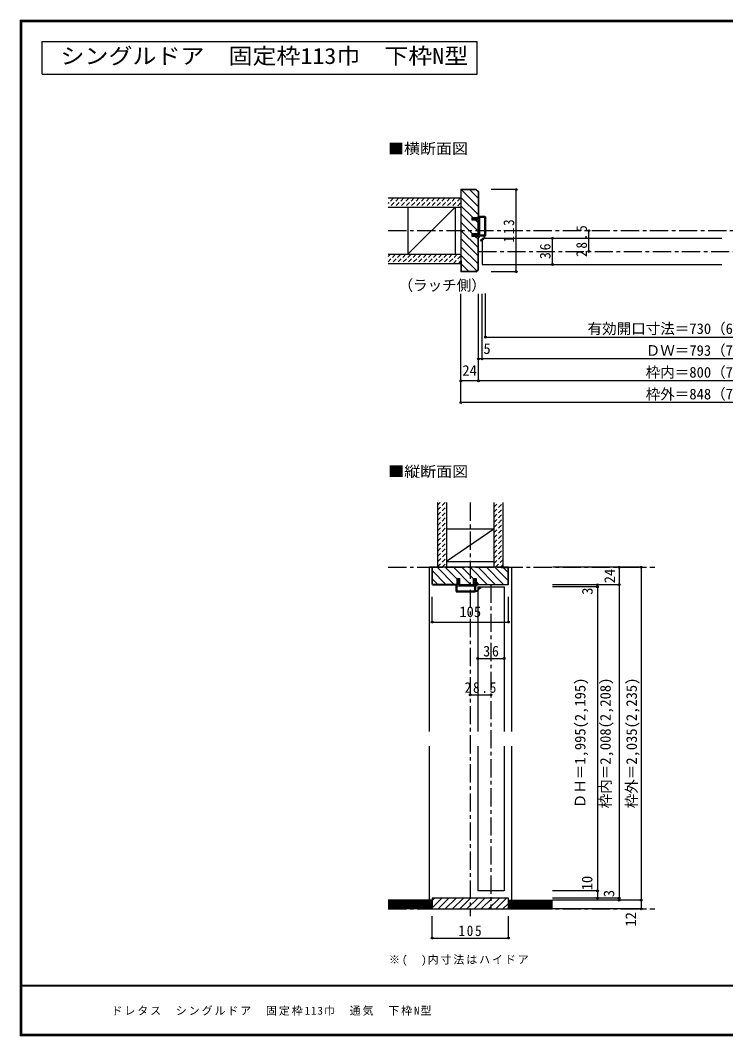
# Model space of a CAD drawing. Units: millimetres at full size, sheet at 1:5. Extents: x -973 to 977, y -718 to 696.
# Drawn here: x -973 to -3, y -701 to 696 of the extents above; entities that cross this region are included whole.
import ezdxf
from ezdxf.enums import TextEntityAlignment as Align

# ---------------------------------------------------------------- set-up
doc = ezdxf.new("R2010")
doc.units = ezdxf.units.MM
doc.header["$LTSCALE"] = 5
doc.header["$PDMODE"] = 32
doc.header["$PDSIZE"] = 2.5
doc.linetypes.add('CHAIN1', pattern=[8, 5, -1, 1, -1])
doc.linetypes.add('DASHED1', pattern=[1.8, 1.2, -0.6])
for name, color, linetype in [('0-0_補助線', 7, 'Continuous'), ('0-1_通り芯', 4, 'CHAIN1'), ('0-3_仕上げ', 2, 'Continuous'), ('0-4_枠', 3, 'Continuous'), ('0-6_扉', 6, 'Continuous'), ('0-A_文字', 3, 'Continuous'), ('0-B_寸法', 7, 'Continuous'), ('0-C_ハッチ', 4, 'DASHED1'), ('F-1_枠', 6, 'Continuous'), ('F-A_文字', 7, 'Continuous')]:
    doc.layers.add(name, color=color, linetype=linetype)
doc.styles.add('ＭＳ ゴシック', font='')
doc.styles.get('ＭＳ ゴシック').set_extended_font_data('MS Gothic')

# ---------------------------------------------------------------- blocks, each defined once
blk = doc.blocks.new('2')
at = {"layer": '0-0_補助線'}
for p, q in [((-9.846, -9.622), (-9.846, 15.078)), ((-8.846, 16.078), (0.354, 16.078)), ((-8.846, 15.878), (0.637, 15.878)), ((-8.446, 14.378), (-8.446, -8.922)), ((-8.146, 14.678), (-1.546, 14.678)), ((-1.246, 14.378), (-1.246, -8.922)), ((0.154, 11.653), (2.154, 11.653)), ((0.154, 11.653), (0.154, -8.497)), ((2.154, 10.953), (2.154, 11.653)), ((3.154, 11.653), (2.512, 10.83)), ((3.154, 11.653), (6.154, 11.653)), ((4.154, 13.753), (4.154, 13.053)), ((5.154, 13.053), (4.512, 13.876)), ((7.154, 13.053), (5.154, 13.053)), ((6.154, 10.953), (6.154, 11.653)), ((7.558, 12.258), (6.516, 10.835)), ((-1.48, -10.622), (-8.846, -10.622)), ((-1.546, -9.222), (-8.146, -9.222)), ((-1.189, -10.85), (-0.732, -12.694)), ((0.354, -12.922), (-0.441, -12.922)), ((0.154, -8.497), (2.154, -8.497)), ((4.154, -9.897), (0.154, -9.897)), ((0.154, -9.897), (0.154, -10.622)), ((0.154, -10.622), (0.645, -12.548)), ((2.154, -7.797), (2.154, -8.497)), ((3.154, -8.497), (2.512, -7.674)), ((3.154, -8.497), (6.154, -8.497)), ((4.154, -10.597), (4.154, -9.897)), ((5.154, -9.897), (4.512, -10.72)), ((7.154, -9.897), (5.154, -9.897)), ((6.154, -7.797), (6.154, -8.497)), ((7.558, -9.101), (6.516, -7.679))]:
    blk.add_line(p, q, dxfattribs=at)
for points in [[(-9.646, 15.078), (-9.646, -9.622), (-9.846, -9.622)], [(4.154, 13.053), (0.154, 13.053), (0.649, 15.723)]]:
    blk.add_lwpolyline(points, dxfattribs=at)
for centre, radius, start, end in [((-8.846, 15.078), 1, 90, 180), ((-8.846, 15.078), 0.8, 90, 180), ((-8.146, 14.378), 0.3, 90, 180), ((-1.546, 14.378), 0.3, 0, 90), ((0.354, 15.778), 0.3, 349.49875, 90), ((2.354, 10.953), 0.2, 180, 322.03043), ((4.354, 13.753), 0.2, 37.96957, 180), ((6.354, 10.953), 0.2, 180, 323.78053), ((7.154, 12.553), 0.5, 323.78053, 90), ((-8.846, -9.622), 1, 180, 270), ((-2.846, -10.72), 6, 179.06153, 259.29815), ((-8.146, -8.922), 0.3, 180, 270), ((-2.846, -10.72), 5.3, 178.93757, 259.29815), ((-1.546, -8.922), 0.3, 270, 0), ((-1.48, -10.922), 0.3, 13.9282, 90), ((-0.441, -12.622), 0.3, 193.9282, 270), ((0.354, -12.622), 0.3, 270, 14.29438), ((2.354, -7.797), 0.2, 37.96957, 180), ((4.354, -10.597), 0.2, 180, 322.03043), ((6.354, -7.797), 0.2, 36.21947, 180), ((7.154, -9.397), 0.5, 270, 36.21947), ((-3.896, -16.272), 0.35, 259.29815, 79.29815)]:
    blk.add_arc(centre, radius, start, end, dxfattribs=at)
blk.add_point((-3.896, -16.622), dxfattribs=at)

msp = doc.modelspace()

# ---------------------------------------------------------------- linework, layer by layer
at = {"layer": '0-1_通り芯'}
for p, q in [((-467.5, 406.5), (467.5, 406.5)), ((-343.5, 378), (343.5, 378)), ((-354.643, 32.5), (-354.643, -536.5)), ((-467.5, -56.5), (-100.786, -56.5)), ((-326.143, -80.5), (-326.143, -526.5)), ((-467.5, -526.5), (-100.786, -526.5))]:
    msp.add_line(p, q, dxfattribs=at)
at = {"layer": '0-3_仕上げ'}
for p, q in [((-467.5, 451.5), (-367.5, 451.5)), ((-467.5, 439), (-367.5, 439)), ((-467.5, 374), (-367.5, 374)), ((-467.5, 361.5), (-367.5, 361.5)), ((-399.643, 32.5), (-399.643, -56.5)), ((-387.143, 32.5), (-387.143, -56.5)), ((-322.143, 32.5), (-322.143, -56.5)), ((-309.643, 32.5), (-309.643, -56.5)), ((-407.143, -514.5), (-467.5, -514.5)), ((-407.143, -526.5), (-407.143, -514.5)), ((-302.143, -514.5), (-241.786, -514.5)), ((-302.143, -526.5), (-302.143, -514.5)), ((-407.143, -526.5), (-467.5, -526.5)), ((-302.143, -526.5), (-241.786, -526.5))]:
    msp.add_line(p, q, dxfattribs=at)
at = {"layer": '0-3_仕上げ', "color": 3}
for p, q in [((-440.5, 439), (-440.5, 374)), ((-375.5, 439), (-375.5, 374)), ((-387.143, -3.5), (-322.143, -3.5)), ((-387.143, -48.5), (-322.143, -48.5))]:
    msp.add_line(p, q, dxfattribs=at)
at = {"layer": '0-3_仕上げ', "color": 7}
for p, q in [((-440.5, 374), (-375.5, 439)), ((-387.143, -48.234), (-322.143, -3.5)), ((-407.143, -516), (-467.5, -516)), ((-302.143, -516), (-241.786, -516)), ((-407.143, -517.5), (-467.5, -517.5)), ((-407.143, -519), (-467.5, -519)), ((-407.143, -520.5), (-467.5, -520.5)), ((-407.143, -522), (-467.5, -522)), ((-407.143, -523.5), (-467.5, -523.5)), ((-407.143, -525), (-467.5, -525)), ((-302.143, -517.5), (-241.786, -517.5)), ((-302.143, -519), (-241.786, -519)), ((-302.143, -520.5), (-241.786, -520.5)), ((-302.143, -522), (-241.786, -522)), ((-302.143, -523.5), (-241.786, -523.5)), ((-302.143, -525), (-241.786, -525))]:
    msp.add_line(p, q, dxfattribs=at)
at = {"layer": '0-4_枠'}
for p, q in [((-367.5, 463), (-367.5, 350)), ((-346.328, 463), (-367.5, 463)), ((-367, 448), (-367, 462.5)), ((-346.536, 462.5), (-367, 462.5)), ((-346.536, 462.5), (-344, 459.964)), ((-346.328, 463), (-343.5, 460.172)), ((-367, 448), (-367.5, 448)), ((-344, 459.964), (-344, 424.5)), ((-343.5, 460.172), (-343.5, 424.5)), ((-352, 424.5), (-343.5, 424.5)), ((-352, 420.8), (-352, 424.5)), ((-343.5, 420.8), (-352, 420.8)), ((-344, 402.2), (-344, 420.8)), ((-343.5, 402.2), (-343.5, 420.8)), ((-343.5, 402.2), (-352, 402.2)), ((-352, 398.5), (-352, 402.2)), ((-343.5, 398.5), (-352, 398.5)), ((-344, 353.036), (-344, 398.5)), ((-343.5, 352.828), (-343.5, 398.5)), ((-367, 365), (-367.5, 365)), ((-367, 365), (-367, 350.5)), ((-346.328, 350), (-367.5, 350)), ((-346.536, 350.5), (-367, 350.5)), ((-346.536, 350.5), (-344, 353.036)), ((-346.328, 350), (-343.5, 352.828)), ((-302.143, -56.5), (-407.143, -56.5)), ((-406.643, -79.586), (-406.643, -57)), ((-397.143, -57), (-406.643, -57)), ((-397.143, -56.5), (-397.143, -57)), ((-312.143, -57), (-312.143, -56.5)), ((-312.143, -57), (-302.643, -57)), ((-302.643, -79.586), (-302.643, -57)), ((-406.229, -80), (-406.643, -79.586)), ((-406.436, -80.5), (-372.643, -80.5)), ((-372.643, -80), (-406.229, -80)), ((-372.643, -72), (-368.943, -72)), ((-372.643, -80.5), (-372.643, -72)), ((-368.943, -80.5), (-368.943, -72)), ((-368.943, -80), (-350.343, -80)), ((-368.943, -80.5), (-350.343, -80.5)), ((-350.343, -80.5), (-350.343, -72)), ((-346.643, -80), (-303.057, -80)), ((-302.85, -80.5), (-346.643, -80.5)), ((-303.057, -80), (-302.643, -79.586)), ((-407.143, -511.5), (-407.143, -526.5)), ((-302.143, -511.5), (-407.143, -511.5)), ((-302.143, -526.5), (-302.143, -511.5)), ((-407.143, -526.5), (-302.143, -526.5))]:
    msp.add_line(p, q, dxfattribs=at)
at = {"layer": '0-4_枠', "color": 4}
for p, q in [((-407.143, -56.5), (-411.143, -56.5)), ((-411.143, -56.5), (-411.143, -282.5)), ((-302.143, -56.5), (-298.143, -56.5)), ((-298.143, -56.5), (-298.143, -282.5)), ((-411.143, -302.5), (-411.143, -514.5)), ((-298.143, -302.5), (-298.143, -514.5))]:
    msp.add_line(p, q, dxfattribs=at)
at = {"layer": '0-4_枠'}
for points in [[(-406.436, -80.5), (-407.143, -79.793), (-407.143, -56.5)], [(-302.85, -80.5), (-302.143, -79.793), (-302.143, -56.5)], [(-350.343, -72), (-346.643, -72), (-346.643, -80.5)]]:
    msp.add_lwpolyline(points, dxfattribs=at)
at = {"layer": '0-6_扉'}
for p, q in [((-338.5, 396), (-338.5, 360)), ((-338.5, 396), (-8.5, 396)), ((-338.5, 360), (-8.5, 360)), ((-344.143, -83.5), (-308.143, -83.5)), ((-344.143, -83.5), (-344.143, -282.5)), ((-308.143, -83.5), (-308.143, -282.5)), ((-344.143, -302.5), (-344.143, -501.5)), ((-308.143, -302.5), (-308.143, -501.5)), ((-308.143, -501.5), (-344.143, -501.5))]:
    msp.add_line(p, q, dxfattribs=at)
at = {"layer": '0-A_文字'}
for p, q in [((-943.333, 621.667), (-943.333, 666.667)), ((-943.333, 666.667), (-345.06, 666.667)), ((-345.06, 621.667), (-345.06, 666.667)), ((-943.333, 621.667), (-345.06, 621.667))]:
    msp.add_line(p, q, dxfattribs=at)
at = {"layer": '0-B_寸法', "color": 4}
for p, q in [((-291.578, 463), (-326.1, 463)), ((-291.578, 350), (-291.578, 463)), ((-191.578, 378), (-191.578, 406.5)), ((-241.578, 360), (-241.578, 396)), ((-291.578, 350), (-326.1, 350)), ((-367.5, 170), (-367.5, 319.657)), ((-343.5, 200), (-343.5, 319.657)), ((-338.5, 230), (-338.5, 319.657)), ((-333.5, 260), (-333.5, 320)), ((-333.5, 260), (283.505, 260)), ((343.5, 230), (-343.5, 230)), ((367.5, 200), (-367.5, 200)), ((367.5, 170), (-367.5, 170)), ((-119.786, -56.5), (-241.786, -56.5)), ((-149.786, -56.5), (-149.786, -514.5)), ((-119.786, -56.5), (-119.786, -526.5)), ((-149.786, -80.5), (-241.786, -80.5)), ((-179.786, -83.5), (-241.786, -83.5)), ((-179.786, -80.5), (-179.786, -514.5)), ((-407.143, -131.922), (-407.143, -97.4)), ((-344.143, -181.922), (-308.143, -181.922)), ((-354.643, -231.922), (-326.143, -231.922)), ((-179.786, -501.5), (-241.786, -501.5)), ((-149.786, -511.5), (-241.786, -511.5)), ((-119.786, -514.5), (-241.786, -514.5)), ((-119.786, -526.5), (-241.786, -526.5)), ((-407.143, -566.5), (-407.143, -536.5)), ((-302.143, -566.5), (-302.143, -536.5)), ((-407.143, -566.5), (-302.143, -566.5))]:
    msp.add_line(p, q, dxfattribs=at)
msp.add_lwpolyline([(-407.143, -131.922), (-302.143, -131.922), (-302.143, -97.4)], dxfattribs=at)
at = {"layer": '0-B_寸法'}
for p in [(-291.578, 463), (-191.578, 406.5), (-241.578, 396), (-191.578, 378), (-291.578, 350), (-241.578, 360), (-333.5, 260), (-343.5, 230), (-338.5, 230), (-367.5, 200), (-343.5, 200), (-367.5, 170), (-149.786, -56.5), (-119.786, -56.5), (-179.786, -80.5), (-179.786, -83.5), (-149.786, -80.5), (-407.143, -131.922), (-302.143, -131.922), (-344.143, -181.922), (-308.143, -181.922), (-354.643, -231.922), (-326.143, -231.922), (-179.786, -501.5), (-179.786, -511.5), (-149.786, -511.5), (-149.786, -514.5), (-119.786, -514.5), (-119.786, -526.5), (-407.143, -566.5), (-302.143, -566.5)]:
    msp.add_point(p, dxfattribs=at)
at = {"layer": '0-C_ハッチ', "linetype": 'Continuous'}
for p, q in [((-344, 439.912), (-366.588, 462.5)), ((-355.275, 462.5), (-344, 451.225)), ((-367, 451.598), (-344, 428.598)), ((-367.5, 440.784), (-351.216, 424.5)), ((-367.5, 429.47), (-344, 405.97)), ((-347.516, 420.8), (-344, 417.284)), ((-367.5, 418.157), (-351.543, 402.2)), ((-367.5, 406.843), (-344, 383.343)), ((-367.5, 395.529), (-344, 372.029)), ((-347.843, 398.5), (-344, 394.657)), ((-367.5, 384.216), (-344, 360.716)), ((-367.5, 372.902), (-345.817, 351.219)), ((-367, 361.088), (-356.412, 350.5)), ((-406.643, -61.412), (-388.054, -80)), ((-399.741, -57), (-376.741, -80)), ((-388.927, -56.5), (-372.643, -72.784)), ((-377.613, -56.5), (-354.113, -80)), ((-366.3, -56.5), (-350.343, -72.457)), ((-354.985, -56.5), (-331.486, -80)), ((-343.672, -56.5), (-320.172, -80)), ((-332.358, -56.5), (-308.858, -80)), ((-321.045, -56.5), (-302.643, -74.902)), ((-309.231, -57), (-302.643, -63.588)), ((-406.643, -72.725), (-399.368, -80)), ((-346.643, -76.157), (-342.8, -80)), ((-407.143, -514.95), (-403.693, -511.5)), ((-407.143, -524.85), (-393.793, -511.5)), ((-398.894, -526.5), (-383.894, -511.5)), ((-388.994, -526.5), (-373.994, -511.5)), ((-379.095, -526.5), (-364.095, -511.5)), ((-369.195, -526.5), (-354.195, -511.5)), ((-359.296, -526.5), (-344.296, -511.5)), ((-349.396, -526.5), (-334.396, -511.5)), ((-339.497, -526.5), (-324.497, -511.5)), ((-329.597, -526.5), (-314.597, -511.5)), ((-319.698, -526.5), (-304.698, -511.5)), ((-309.798, -526.5), (-302.143, -518.845))]:
    msp.add_line(p, q, dxfattribs=at)
at = {"layer": '0-C_ハッチ'}
for p, q in [((-467.102, 451.5), (-467.5, 451.102)), ((-460.031, 451.5), (-467.5, 444.031)), ((-452.96, 451.5), (-465.46, 439)), ((-445.889, 451.5), (-458.389, 439)), ((-438.818, 451.5), (-451.318, 439)), ((-431.747, 451.5), (-444.247, 439)), ((-424.676, 451.5), (-437.176, 439)), ((-417.605, 451.5), (-430.105, 439)), ((-410.534, 451.5), (-423.034, 439)), ((-403.463, 451.5), (-415.963, 439)), ((-396.392, 451.5), (-408.892, 439)), ((-389.321, 451.5), (-401.821, 439)), ((-382.249, 451.5), (-394.749, 439)), ((-375.178, 451.5), (-387.678, 439)), ((-368.107, 451.5), (-380.607, 439)), ((-367.5, 445.036), (-373.536, 439)), ((-464.394, 374), (-467.5, 370.894)), ((-457.323, 374), (-467.5, 363.823)), ((-450.252, 374), (-462.752, 361.5)), ((-443.181, 374), (-455.681, 361.5)), ((-436.11, 374), (-448.61, 361.5)), ((-429.039, 374), (-441.539, 361.5)), ((-421.968, 374), (-434.468, 361.5)), ((-414.897, 374), (-427.397, 361.5)), ((-407.826, 374), (-420.326, 361.5)), ((-400.755, 374), (-413.255, 361.5)), ((-393.683, 374), (-406.183, 361.5)), ((-386.612, 374), (-399.112, 361.5)), ((-379.541, 374), (-392.041, 361.5)), ((-372.47, 374), (-384.97, 361.5)), ((-367.5, 371.899), (-377.899, 361.5)), ((-367.5, 364.828), (-370.828, 361.5)), ((-399.643, 28.96), (-396.103, 32.5)), ((-399.643, 21.889), (-389.032, 32.5)), ((-322.143, 26.252), (-315.895, 32.5)), ((-322.143, 19.181), (-309.643, 31.681)), ((-399.643, 14.818), (-387.143, 27.318)), ((-399.643, 7.747), (-387.143, 20.247)), ((-322.143, 12.11), (-309.643, 24.61)), ((-322.143, 5.039), (-309.643, 17.539)), ((-399.643, 0.676), (-387.143, 13.176)), ((-399.643, -6.395), (-387.143, 6.105)), ((-322.143, -2.032), (-309.643, 10.468)), ((-322.143, -9.103), (-309.643, 3.397)), ((-399.643, -13.466), (-387.143, -0.966)), ((-399.643, -20.537), (-387.143, -8.037)), ((-322.143, -16.174), (-309.643, -3.674)), ((-322.143, -23.246), (-309.643, -10.746)), ((-399.643, -27.608), (-387.143, -15.108)), ((-399.643, -34.679), (-387.143, -22.179)), ((-322.143, -30.317), (-309.643, -17.817)), ((-322.143, -37.388), (-309.643, -24.888)), ((-399.643, -41.751), (-387.143, -29.251)), ((-399.321, -48.5), (-387.143, -36.322)), ((-322.143, -44.459), (-309.643, -31.959)), ((-322.143, -51.53), (-309.643, -39.03)), ((-399.643, -55.893), (-387.143, -43.393)), ((-393.179, -56.5), (-387.143, -50.464)), ((-320.042, -56.5), (-309.643, -46.101)), ((-312.971, -56.5), (-309.643, -53.172))]:
    msp.add_line(p, q, dxfattribs=at)
at = {"layer": 'F-1_枠'}
for p, q in [((-973.347, 695.833), (-973.347, -700.833)), ((-973.347, 695.833), (976.653, 695.833)), ((-973.347, 695), (976.653, 695)), ((-973.347, 694.167), (976.653, 694.167)), ((-972.514, 695.833), (-972.514, -700.833)), ((-971.68, 695.833), (-971.68, -700.833)), ((976.653, -631.667), (-973.347, -631.667)), ((976.653, -632.5), (-973.347, -632.5)), ((976.653, -699.167), (-973.347, -699.167)), ((976.653, -700), (-973.347, -700)), ((976.653, -700.833), (-973.347, -700.833))]:
    msp.add_line(p, q, dxfattribs=at)

# ---------------------------------------------------------------- block references
at = {"layer": '0-0_補助線', "xscale": -1}
msp.add_blockref('2', (-343.346, 409.922), dxfattribs=at)
at = {"layer": '0-0_補助線', "rotation": 90}
msp.add_blockref('2', (-358.065, -80.654), dxfattribs=at)

# ---------------------------------------------------------------- texts
at = {"layer": '0-A_文字', "style": 'ＭＳ ゴシック', "width": 1.1}
msp.add_text('シングルドア\u3000固定枠113巾\u3000下枠N型', height=21.99, dxfattribs=at).set_placement((-918.108, 629.167), align=Align.BOTTOM_LEFT)
at = {"layer": '0-A_文字', "color": 7, "style": 'ＭＳ ゴシック', "width": 1.1}
for s, p in [('■横断面図', (-467.759, 507.657)), ('■縦断面図', (-467.5, 63.5))]:
    msp.add_text(s, height=14.66, dxfattribs=at).set_placement(p, align=Align.BOTTOM_LEFT)
at = {"layer": '0-A_文字', "color": 7, "style": 'ＭＳ ゴシック'}
msp.add_text('（ラッチ側）', height=14.66, dxfattribs=at).set_placement((-453.25, 319.657), align=Align.BOTTOM_LEFT)
at = {"layer": '0-A_文字', "color": 7, "insert": (-466.312, -604.63), "char_height": 11, "attachment_point": 7, "style": 'ＭＳ ゴシック'}
msp.add_mtext('\\T1.18;※(\u3000)内寸法はハイドア', dxfattribs=at)
at = {"layer": '0-B_寸法', "style": 'ＭＳ ゴシック'}
for s, p in [('有効開口寸法＝730（660）<640>［617］', (-193.347, 260)), ('ＤＷ＝793（723）<703>［680］', (-113.347, 230)), ('5', (-336.5, 232.5)), ('24', (-365.5, 202.5)), ('枠内＝800（730）<710>［687］', (-113.347, 200)), ('枠外＝848（778）<758>［735］', (-113.347, 170)), ('105', (-369.643, -129.422))]:
    msp.add_text(s, height=14.66, dxfattribs=at).set_placement(p, align=Align.BOTTOM_LEFT)
for s, p in [('24', (-151.276, -78.5)), ('3', (-181.949, -94.385)), ('ＤＨ＝1,995(2,195)', (-191.823, -388)), ('枠内＝2,008(2,208)', (-157.143, -388)), ('枠外＝2,035(2,235)', (-121.129, -388)), ('10', (-182.286, -500.875)), ('3', (-152.286, -510.25)), ('12', (-122.286, -550.769))]:
    msp.add_text(s, height=14.66, rotation=90, dxfattribs=at).set_placement(p, align=Align.BOTTOM_LEFT)
at = {"layer": '0-B_寸法', "char_height": 14.66, "attachment_point": 7, "rotation": 90, "style": 'ＭＳ ゴシック'}
for s, insert in [('\\T1.27;\\W0.9;113', (-294.078, 390.25)), ('\\T1.28;\\W0.9;28.5', (-194.078, 370.375)), ('\\T1.27;\\W0.95;36', (-244.078, 367.375))]:
    msp.add_mtext(s, dxfattribs=dict(at, insert=insert))
at = {"layer": '0-B_寸法', "char_height": 14.66, "attachment_point": 7, "style": 'ＭＳ ゴシック'}
for s, insert in [('\\T1.27;\\W0.95;36', (-336.768, -179.422)), ('\\T1.28;\\W0.9;28.5', (-362.268, -229.422)), ('\\T1.27;\\W0.9;105', (-370.893, -564))]:
    msp.add_mtext(s, dxfattribs=dict(at, insert=insert))
at = {"layer": 'F-A_文字', "insert": (-847.938, -673.333), "char_height": 11, "attachment_point": 7, "style": 'ＭＳ ゴシック'}
msp.add_mtext('\\T1.18;ドレタス\u3000シングルドア\u3000固定枠113巾\u3000通気\u3000下枠N型', dxfattribs=at)

doc.saveas('drawing.dxf')
